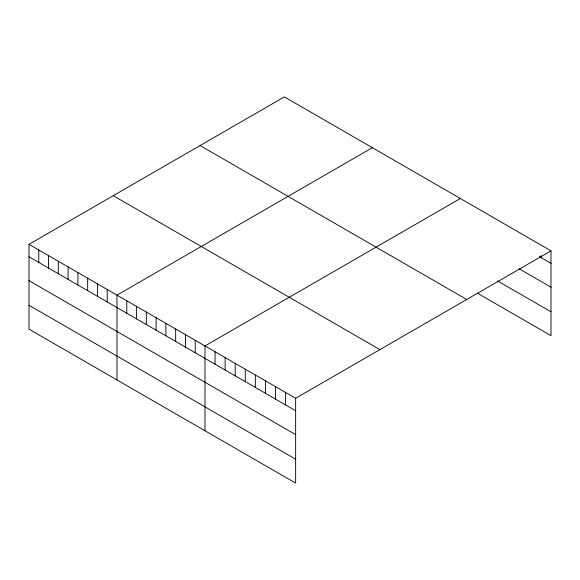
<?xml version="1.0" encoding="UTF-8"?>
<svg xmlns="http://www.w3.org/2000/svg" width="580" height="580" viewBox="0 0 580 580"><rect width="100%" height="100%" fill="white"/><g stroke="black" fill="none" stroke-linecap="round" stroke-linejoin="round"><path stroke-width="0.87" d="M551 250.843L295.64 398.272L295.64 483.104L29 329.157L29 244.332L284.36 96.896L551 250.843L551 335.668L477.391 293.168M372.353 147.704L116.993 295.133L116.993 379.958M460.339 198.505L204.987 345.934L204.987 430.759M539.378 256.592L551 263.298M519.23 268.837L551 287.18M497.538 280.923L551 311.786M200.093 145.551L466.733 299.498M113.267 195.677L379.907 349.624M29 244.332L295.64 398.272M29 256.788L295.64 410.727M29 280.669L295.64 434.608M29 305.276L295.64 459.215M540.93 255.7L540.93 257.484M285.57 392.457L285.57 404.912M275.493 386.642L275.493 399.098M265.423 380.828L265.423 393.284M255.352 375.013L255.352 387.469M245.275 369.192L245.275 381.647M235.204 363.377L235.204 375.833M225.127 357.563L225.127 370.018M215.057 351.748L215.057 364.204M195.206 340.286L195.206 352.742M185.426 334.645L185.426 347.101M175.653 328.998L175.653 341.453M165.873 323.357L165.873 335.813M156.1 317.709L156.1 330.165M146.319 312.062L146.319 324.517M136.547 306.421L136.547 318.877M126.766 300.774L126.766 313.229M107.213 289.485L107.213 301.941M97.44 283.845L97.44 296.3M87.66 278.197L87.66 290.652M77.887 272.549L77.887 285.005M68.106 266.909L68.106 279.364M58.333 261.261L58.333 273.716M48.553 255.62L48.553 268.076M38.78 249.973L38.78 262.428"/></g></svg>
